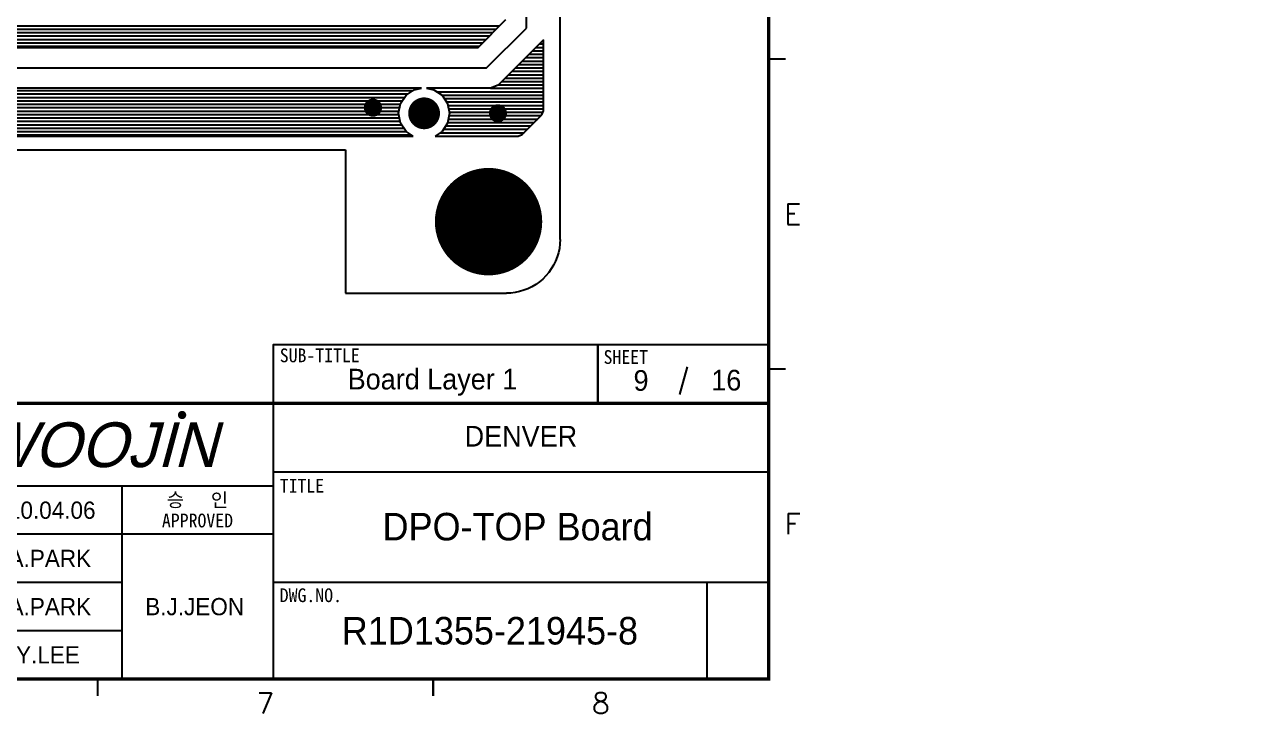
# Model space of a CAD drawing. Extents: x 295 to 953, y 10 to 290.
# Drawn here: x 773.9 to 952.6, y 10 to 110 of the extents above; entities that cross this region are included whole.
import ezdxf
from ezdxf.enums import TextEntityAlignment as Align

# ---------------------------------------------------------------- set-up
doc = ezdxf.new("R2010")
doc.units = 0
doc.header["$LTSCALE"] = 5
doc.header["$MEASUREMENT"] = 0
doc.layers.get('0').update_dxf_attribs({"linetype": 'CONTINUOUS', "lineweight": 25})
doc.layers.add('4', color=4, linetype='CONTINUOUS', lineweight=18)
doc.layers.add('6', color=6, linetype='CONTINUOUS', lineweight=13)
for name, color, linetype in [('SHEET', 3, 'CONTINUOUS'), ('문자', 4, 'CONTINUOUS'), ('테두리', 3, 'CONTINUOUS')]:
    doc.layers.add(name, color=color, linetype=linetype)
doc.styles.add('MARK', font='ARLRDBD.TTF')
doc.styles.get("Standard").update_dxf_attribs({"font": 'simplex.shx'})
doc.styles.add('굴림', font='')
doc.styles.add('굴림체', font='')
doc.styles.get('굴림').set_extended_font_data('Gulim')
doc.styles.get('굴림체').set_extended_font_data('GulimChe')

# ---------------------------------------------------------------- blocks, each defined once
blk = doc.blocks.new('B')
at = {"layer": '문자'}
blk.add_hatch(color=256, dxfattribs=at).paths.add_polyline_path([(13.79, 10), (15.31, 6), (16.84, 10)])
at = {"color": 4, "const_width": 0.6}
blk.add_lwpolyline([(48.46, 10.32, 1), (49.06, 10.32, 1)], format="xyb", close=True, dxfattribs=at)
at = {"layer": '문자'}
for p, q in [((10.73, 2), (7.68, 10)), ((7.68, 10), (10.09, 10)), ((11.94, 5.16), (10.09, 10)), ((10.73, 10), (13.15, 10)), ((13.79, 2), (10.73, 10)), ((14.99, 5.16), (13.15, 10)), ((13.79, 10), (16.84, 10)), ((15.31, 6), (13.79, 10)), ((16.84, 10), (15.31, 6)), ((11.94, 5.16), (10.73, 2)), ((14.99, 5.16), (13.79, 2))]:
    blk.add_line(p, q, dxfattribs=at)
at = {"layer": '문자', "style": 'MARK', "oblique": 15}
blk.add_text('WOOJIN', height=6.5, dxfattribs=at).set_placement((36.4, 6), align=Align.MIDDLE_CENTER)
blk = doc.blocks.new('C')
at = {"layer": 'SHEET'}
for p, q in [((393.14, 60.3), (392.07, 56.28)), ((333, 55), (333, 15)), ((405, 45), (333, 45)), ((333, 43), (247, 43)), ((311, 43), (311, 15)), ((333, 36), (247, 36)), ((311, 29), (247, 29)), ((405, 29), (333, 29)), ((396, 29), (396, 15)), ((311, 22), (227, 22))]:
    blk.add_line(p, q, dxfattribs=at)
for points in [[(333, 55), (380.19, 55), (380.19, 63.49), (333, 63.49)], [(380.19, 55), (405, 55), (405, 63.49), (380.19, 63.49)]]:
    blk.add_lwpolyline(points, close=True, dxfattribs=at)
at = {"layer": '테두리'}
blk.add_line((405, 285), (405, 15), dxfattribs=at)
for points, const_width in [([(15, 285), (15, 15), (405, 15), (405, 285), (15, 285)], 0.5), ([(407.5, 105), (405, 105)], 0.3), ([(407.5, 60), (405, 60)], 0.3), ([(15, 55), (405, 55)], 0.5), ([(307.5, 12.5), (307.5, 15)], 0.3), ([(356.25, 12.5), (356.25, 15)], 0.3)]:
    blk.add_lwpolyline(points, dxfattribs=dict(at, const_width=const_width))
blk.add_blockref('B', (271, 43))
at = {"layer": '문자'}
for s, p in [('E', (408.5, 82.5)), ('F', (408.5, 37.5)), ('7', (331.88, 11.5)), ('8', (380.62, 11.5))]:
    blk.add_text(s, height=3, dxfattribs=at).set_placement(p, align=Align.MIDDLE)
at = {"layer": '문자', "style": '굴림체'}
for s, p in [('SUB-TITLE', (339.77, 61.98)), ('SHEET', (384.24, 61.74)), ('승   인', (322, 41)), ('APPROVED', (322, 38))]:
    blk.add_text(s, height=2, dxfattribs=at).set_placement(p, align=Align.MIDDLE_CENTER)
for s, p in [('TITLE', (333.95, 42.05)), ('DWG.NO.', (333.95, 26.15))]:
    blk.add_text(s, height=2, dxfattribs=at).set_placement(p)

msp = doc.modelspace()

# ---------------------------------------------------------------- linework, layer by layer
for p, q in [((851.68, 78.8), (851.68, 267.3)), ((846.77, 109.5), (846.77, 220.12)), ((710.92, 109.34), (842.4, 109.34)), ((711.82, 109.83), (842.89, 109.83)), ((839.76, 106.69), (843.8, 110.74)), ((840.99, 103.72), (846.77, 109.5)), ((697.82, 107.36), (840.42, 107.36)), ((698.1, 107.85), (840.91, 107.85)), ((698.2, 108.35), (841.41, 108.35)), ((698.26, 108.84), (841.9, 108.84)), ((849.25, 107.78), (843.51, 102.04)), ((849.15, 107.69), (849.25, 107.69)), ((849.25, 97.46), (849.25, 107.78)), ((697.36, 106.69), (839.76, 106.69)), ((697.49, 106.86), (839.92, 106.86)), ((847.17, 105.7), (849.25, 105.7)), ((847.67, 106.2), (849.25, 106.2)), ((848.16, 106.69), (849.25, 106.69)), ((848.66, 107.19), (849.25, 107.19)), ((703.76, 103.72), (840.99, 103.72)), ((845.19, 103.72), (849.25, 103.72)), ((845.69, 104.22), (849.25, 104.22)), ((846.18, 104.71), (849.25, 104.71)), ((846.68, 105.21), (849.25, 105.21)), ((843.51, 102.04), (842.67, 101.21)), ((843.71, 102.24), (849.25, 102.24)), ((844.2, 102.73), (849.25, 102.73)), ((844.7, 103.23), (849.25, 103.23)), ((831.55, 100.75), (738.23, 100.75)), ((738.65, 100.42), (830.31, 100.42)), ((829.29, 99.74), (830.49, 100.54)), ((830.49, 100.54), (831.55, 100.75)), ((841.58, 100.75), (832.27, 100.75)), ((832.27, 100.75), (833.33, 100.54)), ((833.33, 100.54), (834.53, 99.74)), ((833.75, 100.26), (849.25, 100.26)), ((842.67, 101.21), (841.58, 100.75)), ((841.58, 100.75), (849.25, 100.75)), ((842.72, 101.25), (849.25, 101.25)), ((843.21, 101.74), (849.25, 101.74)), ((739, 99.93), (829.57, 99.93)), ((739.2, 99.43), (829.09, 99.43)), ((739.29, 98.44), (828.47, 98.44)), ((739.3, 98.93), (828.76, 98.93)), ((828.21, 97.12), (828.48, 98.54)), ((828.48, 98.54), (829.29, 99.74)), ((834.49, 99.76), (849.25, 99.76)), ((834.53, 99.74), (835.33, 98.54)), ((834.84, 99.27), (849.25, 99.27)), ((835.17, 98.77), (849.25, 98.77)), ((835.33, 98.54), (835.61, 97.12)), ((739.29, 97.94), (828.37, 97.94)), ((739.29, 97.45), (828.27, 97.45)), ((739.29, 96.95), (828.24, 96.95)), ((828.48, 95.71), (828.21, 97.12)), ((835.61, 97.12), (835.33, 95.71)), ((835.38, 98.27), (849.25, 98.27)), ((835.48, 97.78), (849.25, 97.78)), ((835.54, 96.79), (848.92, 96.79)), ((835.58, 97.28), (849.17, 97.28)), ((846.18, 94.06), (849, 96.88)), ((849, 96.88), (849.25, 97.46)), ((739.29, 96.46), (828.34, 96.46)), ((739.29, 95.96), (828.44, 95.96)), ((739.29, 95.47), (828.64, 95.47)), ((739.29, 94.97), (828.97, 94.97)), ((829.29, 94.5), (828.48, 95.71)), ((835.33, 95.71), (834.53, 94.5)), ((834.73, 94.81), (846.94, 94.81)), ((835.06, 95.3), (847.43, 95.3)), ((835.35, 95.8), (847.93, 95.8)), ((835.44, 96.29), (848.42, 96.29)), ((739.29, 94.48), (829.32, 94.48)), ((739.29, 93.98), (830.06, 93.98)), ((760.92, 93.82), (830.31, 93.82)), ((830.31, 93.82), (829.29, 94.5)), ((834.53, 94.5), (833.5, 93.82)), ((833.5, 93.82), (845.6, 93.82)), ((833.5, 93.82), (845.6, 93.82)), ((834.24, 94.31), (846.44, 94.31)), ((845.6, 93.82), (846.18, 94.06)), ((763.28, 91.8), (820.47, 91.8)), ((820.47, 91.8), (820.47, 71)), ((851.68, 78.8), (851.65, 78.15)), ((851.43, 76.88), (851.25, 76.26)), ((851.57, 77.51), (851.43, 76.88)), ((851.65, 78.15), (851.57, 77.51)), ((850.73, 75.09), (850.4, 74.53)), ((851.02, 75.66), (850.73, 75.09)), ((851.25, 76.26), (851.02, 75.66)), ((849.61, 73.52), (849.15, 73.06)), ((850.03, 74), (849.61, 73.52)), ((850.4, 74.53), (850.03, 74)), ((847.01, 71.65), (846.41, 71.42)), ((847.59, 71.94), (847.01, 71.65)), ((848.14, 72.27), (847.59, 71.94)), ((848.67, 72.64), (848.14, 72.27)), ((849.15, 73.06), (848.67, 72.64)), ((820.47, 71), (843.88, 71)), ((844.52, 71.03), (843.88, 71)), ((845.16, 71.11), (844.52, 71.03)), ((845.79, 71.24), (845.16, 71.11)), ((846.41, 71.42), (845.79, 71.24))]:
    msp.add_line(p, q)
for points, const_width in [([(823.82, 97.94, 1), (825.14, 97.94, 1)], 1.32), ([(830.76, 97.12, 1), (833.07, 97.12, 1)], 2.31), ([(841.98, 97.12, 1), (843.3, 97.12, 1)], 1.32), ([(837.38, 81.39, 1), (845.18, 81.39, 1)], 7.8)]:
    msp.add_lwpolyline(points, format="xyb", close=True, dxfattribs=dict(const_width=const_width))

# ---------------------------------------------------------------- block references
msp.add_blockref('C', (476.98, 0))

# ---------------------------------------------------------------- texts
at = {"color": 4, "style": '굴림'}
for s, p in [('2010.04.06', (775.98, 39.5)), ('S.A.PARK', (775.98, 32.5)), ('S.A.PARK', (775.98, 25.5)), ('B.J.JEON', (798.57, 25.5)), ('J.Y.LEE', (775.98, 18.5))]:
    msp.add_text(s, height=2.5, dxfattribs=at).set_placement(p, align=Align.MIDDLE_CENTER)
at = {"layer": '4', "style": '굴림'}
for s, p in [('Board Layer 1', (833.13, 58.53)), ('9', (863.44, 58.33)), ('16', (875.83, 58.38)), ('DENVER', (845.98, 50.24))]:
    msp.add_text(s, height=3, dxfattribs=at).set_placement(p, align=Align.MIDDLE_CENTER)
at = {"layer": '6', "color": 4, "char_height": 3, "width": 52.2944, "attachment_point": 4, "style": '굴림체'}
for insert in [(952.58, 106.26), (952.58, 102.14)]:
    msp.add_mtext('{\\f굴림|b0|i0|c129;\\C7;', dxfattribs=dict(at, insert=insert))
at = {"layer": '문자', "style": '굴림'}
for s, p in [('DPO-TOP Board', (845.5, 37.11)), ('R1D1355-21945-8', (841.48, 22))]:
    msp.add_text(s, height=4, dxfattribs=at).set_placement(p, align=Align.MIDDLE_CENTER)

doc.saveas('drawing.dxf')
